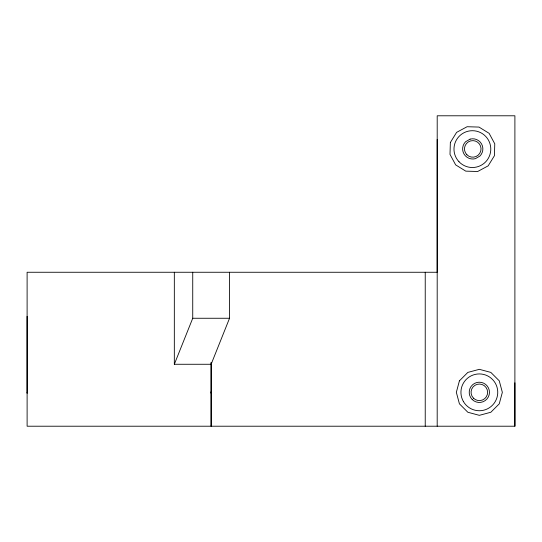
<?xml version="1.0" encoding="UTF-8"?>
<svg xmlns="http://www.w3.org/2000/svg" width="542" height="542" viewBox="0 0 542 542"><rect width="100%" height="100%" fill="white"/><g stroke="black" fill="none" stroke-linecap="round" stroke-linejoin="round"><path stroke-width="0.81" d="M27.1 392.693L27.1 393.072L27.1 316.332M229.537 272.26L229.537 318.262L211.136 364.271L174.328 364.271L174.334 272.26M211.136 362.584L211.136 426.208L211.143 362.659M211.136 392.699L211.136 393.072L211.136 391.595M425.233 426.215L425.233 272.267M514.893 426.208L514.9 115.785L437.204 115.792L437.191 272.267L27.107 272.26L27.114 426.215L514.9 426.215L514.9 382.801M174.328 364.271L192.735 318.262L192.735 272.26M192.735 318.262L229.537 318.262M437.198 139.375L437.191 426.215M450.355 142.499L450.002 154.402L455.646 164.883L465.774 171.143L477.678 171.496L488.166 165.852L494.419 155.717L494.771 143.82L489.128 133.332L478.999 127.079L467.096 126.726L456.608 132.37L450.355 142.499M459.42 380.83L456.337 392.333L459.42 403.831L467.841 412.252L479.338 415.335L490.842 412.252L499.263 403.831L502.346 392.333L499.263 380.83L490.842 372.408L479.338 369.326L467.841 372.408L459.42 380.83M470.124 139.125L465.585 141.747A10.122 10.122 0 0 0 475.361 158.677L479.9 156.062A10.122 10.122 0 0 0 470.124 139.125M472.184 399.488A10.122 10.122 0 0 0 489.114 394.949A10.122 10.122 0 0 0 476.723 382.55A10.122 10.122 0 0 0 472.184 399.488M466.899 154.761A8.279 8.279 0 0 0 480.754 151.049A8.279 8.279 0 0 0 470.612 140.906A8.279 8.279 0 0 0 466.899 154.761M473.491 398.187A8.279 8.279 0 0 0 487.346 394.474A8.279 8.279 0 0 0 477.204 384.332A8.279 8.279 0 0 0 473.491 398.187M458.993 161.733A18.401 18.401 0 0 0 490.015 154.395A18.401 18.401 0 0 0 468.152 131.198A18.401 18.401 0 0 0 458.993 161.733M463.403 401.534A18.401 18.401 0 0 0 495.28 401.534A18.401 18.401 0 0 0 479.338 373.926A18.401 18.401 0 0 0 463.403 401.534"/></g></svg>
